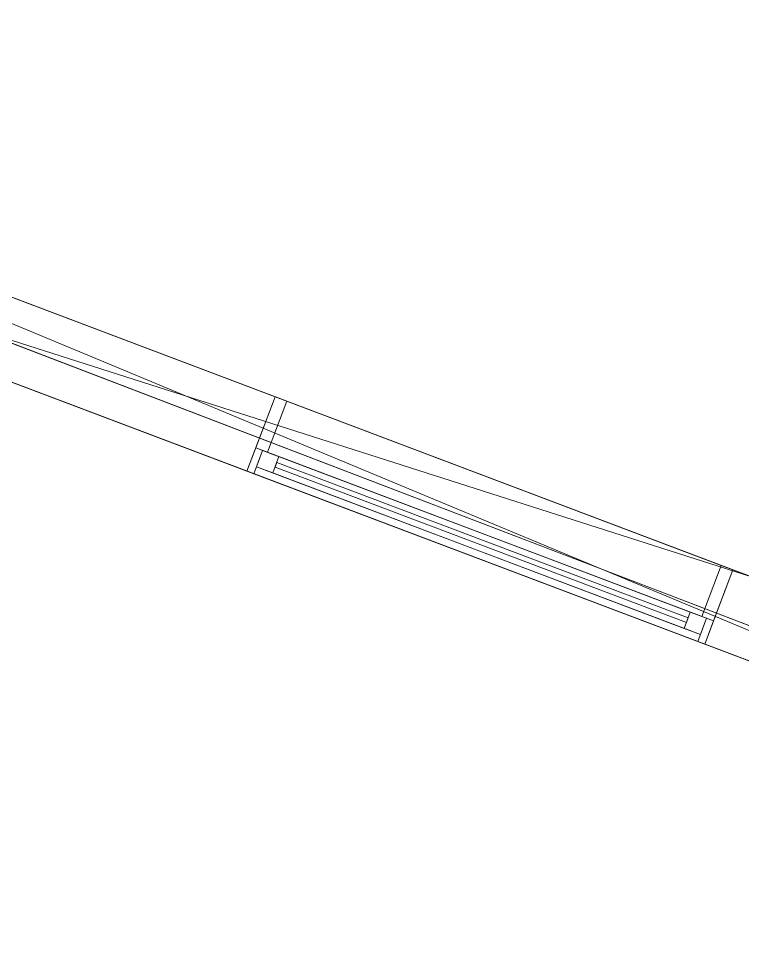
# Model space of a CAD drawing. Header units: metres. Extents: x 0.3 to 20.9, y 6.6 to 33.2.
# Drawn here: x 9.716 to 11.564, y 6.642 to 9.045 of the extents above; entities that cross this region are included whole.
import ezdxf

# ---------------------------------------------------------------- set-up
doc = ezdxf.new("R2010")
doc.units = ezdxf.units.M
for name, color, linetype, lineweight in [('A-CLNG', 13, 'Continuous', 13), ('A-FLOR', 192, 'Continuous', 13), ('A-GLAZ', 151, 'Continuous', 13), ('A-ROOF-OTLN', 132, 'Continuous', 9), ('A-WALL', 113, 'Continuous', 13)]:
    doc.layers.add(name, color=color, linetype=linetype, lineweight=lineweight)

# ---------------------------------------------------------------- blocks, each defined once
blk = doc.blocks.new('Fixed - 1250mm_1250mm-365003-3D View 1')
at = {"layer": 'A-GLAZ', "lineweight": 9}
mesh = blk.add_polyface(dxfattribs=at)
corners = [(-0.6631, 0.1016, 2.1644), (0.5869, 0.1016, 2.1644), (0.5869, 0.1016, 0.9144), (-0.6631, 0.1016, 0.9144), (-0.6313, 0.1016, 2.1327), (-0.6313, 0.1016, 0.9462), (0.5552, 0.1016, 0.9462), (0.5552, 0.1016, 2.1327)]
mesh.append_faces([[corners[k] for k in face] for face in [(1, 7, 4, 0), (0, 4, 5, 3)]], dxfattribs={"vtx0": -1, "vtx2": -1})
mesh.append_faces([[corners[k] for k in face] for face in [(6, 7, 1, 2), (5, 6, 2, 3)]], dxfattribs={"vtx1": -1, "vtx3": -1})
mesh = blk.add_polyface(dxfattribs=at)
corners = [(0.5869, 0.1016, 2.1644), (-0.6631, 0.1016, 2.1644), (-0.6631, -0.0381, 2.1644), (0.5869, -0.0381, 2.1644)]
mesh.append_faces([[corners[k] for k in face] for face in [(0, 1, 2, 3)]])
mesh = blk.add_polyface(dxfattribs=at)
corners = [(-0.6631, 0.1016, 0.9144), (0.5869, 0.1016, 0.9144), (0.5869, -0.0381, 0.9144), (-0.6631, -0.0381, 0.9144)]
mesh.append_faces([[corners[k] for k in face] for face in [(0, 1, 2, 3)]])
mesh = blk.add_polyface(dxfattribs=at)
corners = [(-0.6631, 0.1016, 2.1644), (-0.6631, 0.1016, 0.9144), (-0.6631, -0.0381, 0.9144), (-0.6631, -0.0381, 2.1644)]
mesh.append_faces([[corners[k] for k in face] for face in [(0, 1, 2, 3)]])
mesh = blk.add_polyface(dxfattribs=at)
corners = [(-0.6313, 0.1016, 0.9462), (-0.6313, 0.1016, 2.1327), (-0.6313, -0.0381, 2.1327), (-0.6313, -0.0381, 0.9462)]
mesh.append_faces([[corners[k] for k in face] for face in [(0, 1, 2, 3)]])
mesh = blk.add_polyface(dxfattribs=at)
corners = [(0.5552, 0.1016, 0.9462), (-0.6313, 0.1016, 0.9462), (-0.6313, -0.0381, 0.9462), (0.5552, -0.0381, 0.9462)]
mesh.append_faces([[corners[k] for k in face] for face in [(0, 1, 2, 3)]])
mesh = blk.add_polyface(dxfattribs=at)
corners = [(-0.6313, 0.1016, 2.1327), (0.5552, 0.1016, 2.1327), (0.5552, -0.0381, 2.1327), (-0.6313, -0.0381, 2.1327)]
mesh.append_faces([[corners[k] for k in face] for face in [(0, 1, 2, 3)]])
mesh = blk.add_polyface(dxfattribs=at)
corners = [(0.5552, 0.1016, 2.1327), (0.5552, 0.1016, 0.9462), (0.5552, -0.0381, 0.9462), (0.5552, -0.0381, 2.1327)]
mesh.append_faces([[corners[k] for k in face] for face in [(0, 1, 2, 3)]])
mesh = blk.add_polyface(dxfattribs=at)
corners = [(0.5869, 0.1016, 0.9144), (0.5869, 0.1016, 2.1644), (0.5869, -0.0381, 2.1644), (0.5869, -0.0381, 0.9144)]
mesh.append_faces([[corners[k] for k in face] for face in [(0, 1, 2, 3)]])
mesh = blk.add_polyface(dxfattribs=at)
corners = [(-0.6631, -0.0381, 2.1644), (-0.6631, -0.0381, 0.9144), (0.5869, -0.0381, 0.9144), (0.5869, -0.0381, 2.1644), (-0.6313, -0.0381, 2.1327), (0.5552, -0.0381, 2.1327), (0.5552, -0.0381, 0.9462), (-0.6313, -0.0381, 0.9462)]
mesh.append_faces([[corners[k] for k in face] for face in [(0, 4, 5, 3), (3, 5, 6, 2)]], dxfattribs={"vtx0": -1, "vtx2": -1})
mesh.append_faces([[corners[k] for k in face] for face in [(7, 4, 0, 1), (6, 7, 1, 2)]], dxfattribs={"vtx1": -1, "vtx3": -1})
mesh = blk.add_polyface(dxfattribs=at)
corners = [(0.5869, -0.0381, 2.1644), (0.5869, -0.0381, 0.9144), (-0.6631, -0.0381, 0.9144), (-0.6631, -0.0381, 2.1644), (0.5679, -0.0381, 2.1454), (-0.6441, -0.0381, 2.1454), (-0.6441, -0.0381, 0.9335), (0.5679, -0.0381, 0.9335)]
mesh.append_faces([[corners[k] for k in face] for face in [(0, 4, 5, 3), (3, 5, 6, 2)]], dxfattribs={"vtx0": -1, "vtx2": -1})
mesh.append_faces([[corners[k] for k in face] for face in [(7, 4, 0, 1), (6, 7, 1, 2)]], dxfattribs={"vtx1": -1, "vtx3": -1})
mesh = blk.add_polyface(dxfattribs=at)
corners = [(-0.6631, -0.1016, 2.1644), (0.5869, -0.1016, 2.1644), (0.5869, -0.0381, 2.1644), (-0.6631, -0.0381, 2.1644)]
mesh.append_faces([[corners[k] for k in face] for face in [(0, 1, 2, 3)]])
mesh = blk.add_polyface(dxfattribs=at)
corners = [(-0.6631, -0.1016, 0.9144), (-0.6631, -0.1016, 2.1644), (-0.6631, -0.0381, 2.1644), (-0.6631, -0.0381, 0.9144)]
mesh.append_faces([[corners[k] for k in face] for face in [(0, 1, 2, 3)]])
mesh = blk.add_polyface(dxfattribs=at)
corners = [(0.5869, -0.1016, 0.9144), (-0.6631, -0.1016, 0.9144), (-0.6631, -0.0381, 0.9144), (0.5869, -0.0381, 0.9144)]
mesh.append_faces([[corners[k] for k in face] for face in [(0, 1, 2, 3)]])
mesh = blk.add_polyface(dxfattribs=at)
corners = [(-0.6441, -0.0381, 2.1454), (0.5679, -0.0381, 2.1454), (0.5679, -0.0381, 0.9335), (-0.6441, -0.0381, 0.9335), (-0.5996, -0.0381, 2.1009), (-0.5996, -0.0381, 0.9779), (0.5234, -0.0381, 0.9779), (0.5234, -0.0381, 2.1009)]
mesh.append_faces([[corners[k] for k in face] for face in [(1, 7, 4, 0), (0, 4, 5, 3)]], dxfattribs={"vtx0": -1, "vtx2": -1})
mesh.append_faces([[corners[k] for k in face] for face in [(6, 7, 1, 2), (5, 6, 2, 3)]], dxfattribs={"vtx1": -1, "vtx3": -1})
mesh = blk.add_polyface(dxfattribs=at)
corners = [(0.5679, -0.0381, 2.1454), (-0.6441, -0.0381, 2.1454), (-0.6441, -0.0826, 2.1454), (0.5679, -0.0826, 2.1454)]
mesh.append_faces([[corners[k] for k in face] for face in [(0, 1, 2, 3)]])
mesh = blk.add_polyface(dxfattribs=at)
corners = [(-0.6441, -0.0381, 0.9335), (0.5679, -0.0381, 0.9335), (0.5679, -0.0826, 0.9335), (-0.6441, -0.0826, 0.9335)]
mesh.append_faces([[corners[k] for k in face] for face in [(0, 1, 2, 3)]])
mesh = blk.add_polyface(dxfattribs=at)
corners = [(-0.6441, -0.0381, 2.1454), (-0.6441, -0.0381, 0.9335), (-0.6441, -0.0826, 0.9335), (-0.6441, -0.0826, 2.1454)]
mesh.append_faces([[corners[k] for k in face] for face in [(0, 1, 2, 3)]])
mesh = blk.add_polyface(dxfattribs=at)
corners = [(-0.6441, -0.1016, 0.9335), (0.5679, -0.1016, 0.9335), (0.5679, -0.0381, 0.9335), (-0.6441, -0.0381, 0.9335)]
mesh.append_faces([[corners[k] for k in face] for face in [(0, 1, 2, 3)]])
mesh = blk.add_polyface(dxfattribs=at)
corners = [(-0.6441, -0.1016, 2.1454), (-0.6441, -0.1016, 0.9335), (-0.6441, -0.0381, 0.9335), (-0.6441, -0.0381, 2.1454)]
mesh.append_faces([[corners[k] for k in face] for face in [(0, 1, 2, 3)]])
mesh = blk.add_polyface(dxfattribs=at)
corners = [(0.5679, -0.1016, 2.1454), (-0.6441, -0.1016, 2.1454), (-0.6441, -0.0381, 2.1454), (0.5679, -0.0381, 2.1454)]
mesh.append_faces([[corners[k] for k in face] for face in [(0, 1, 2, 3)]])
mesh = blk.add_polyface(dxfattribs=at)
corners = [(-0.5996, -0.0381, 0.9779), (-0.5996, -0.0381, 2.1009), (-0.5996, -0.0826, 2.1009), (-0.5996, -0.0826, 0.9779)]
mesh.append_faces([[corners[k] for k in face] for face in [(0, 1, 2, 3)]])
mesh = blk.add_polyface(dxfattribs=at)
corners = [(0.5234, -0.0381, 0.9779), (-0.5996, -0.0381, 0.9779), (-0.5996, -0.0826, 0.9779), (0.5234, -0.0826, 0.9779)]
mesh.append_faces([[corners[k] for k in face] for face in [(0, 1, 2, 3)]])
mesh = blk.add_polyface(dxfattribs=at)
corners = [(-0.5996, -0.0381, 2.1009), (0.5234, -0.0381, 2.1009), (0.5234, -0.0826, 2.1009), (-0.5996, -0.0826, 2.1009)]
mesh.append_faces([[corners[k] for k in face] for face in [(0, 1, 2, 3)]])
mesh = blk.add_polyface(dxfattribs=at)
corners = [(0.5234, -0.0381, 2.1009), (0.5234, -0.0381, 0.9779), (0.5234, -0.0826, 0.9779), (0.5234, -0.0826, 2.1009)]
mesh.append_faces([[corners[k] for k in face] for face in [(0, 1, 2, 3)]])
mesh = blk.add_polyface(dxfattribs=at)
corners = [(0.5679, -0.0381, 0.9335), (0.5679, -0.0381, 2.1454), (0.5679, -0.0826, 2.1454), (0.5679, -0.0826, 0.9335)]
mesh.append_faces([[corners[k] for k in face] for face in [(0, 1, 2, 3)]])
mesh = blk.add_polyface(dxfattribs=at)
corners = [(0.5679, -0.1016, 0.9335), (0.5679, -0.1016, 2.1454), (0.5679, -0.0381, 2.1454), (0.5679, -0.0381, 0.9335)]
mesh.append_faces([[corners[k] for k in face] for face in [(0, 1, 2, 3)]])
mesh = blk.add_polyface(dxfattribs=at)
corners = [(0.5869, -0.1016, 2.1644), (0.5869, -0.1016, 0.9144), (0.5869, -0.0381, 0.9144), (0.5869, -0.0381, 2.1644)]
mesh.append_faces([[corners[k] for k in face] for face in [(0, 1, 2, 3)]])
at = {"layer": 'A-GLAZ', "lineweight": 9, "transparency": 33554496}
mesh = blk.add_polyface(dxfattribs=at)
corners = [(0.5234, -0.054, 0.9779), (-0.5996, -0.054, 0.9779), (-0.5996, -0.054, 2.1009), (0.5234, -0.054, 2.1009)]
mesh.append_faces([[corners[k] for k in face] for face in [(0, 1, 2, 3)]])
mesh = blk.add_polyface(dxfattribs=at)
corners = [(-0.5996, -0.0667, 2.1009), (0.5234, -0.0667, 2.1009), (0.5234, -0.054, 2.1009), (-0.5996, -0.054, 2.1009)]
mesh.append_faces([[corners[k] for k in face] for face in [(0, 1, 2, 3)]])
mesh = blk.add_polyface(dxfattribs=at)
corners = [(-0.5996, -0.0667, 0.9779), (-0.5996, -0.0667, 2.1009), (-0.5996, -0.054, 2.1009), (-0.5996, -0.054, 0.9779)]
mesh.append_faces([[corners[k] for k in face] for face in [(0, 1, 2, 3)]])
mesh = blk.add_polyface(dxfattribs=at)
corners = [(0.5234, -0.0667, 0.9779), (-0.5996, -0.0667, 0.9779), (-0.5996, -0.054, 0.9779), (0.5234, -0.054, 0.9779)]
mesh.append_faces([[corners[k] for k in face] for face in [(0, 1, 2, 3)]])
mesh = blk.add_polyface(dxfattribs=at)
corners = [(-0.5996, -0.0667, 2.1009), (-0.5996, -0.0667, 0.9779), (0.5234, -0.0667, 0.9779), (0.5234, -0.0667, 2.1009)]
mesh.append_faces([[corners[k] for k in face] for face in [(0, 1, 2, 3)]])
mesh = blk.add_polyface(dxfattribs=at)
corners = [(0.5234, -0.0667, 2.1009), (0.5234, -0.0667, 0.9779), (0.5234, -0.054, 0.9779), (0.5234, -0.054, 2.1009)]
mesh.append_faces([[corners[k] for k in face] for face in [(0, 1, 2, 3)]])
at = {"layer": 'A-GLAZ', "lineweight": 9}
mesh = blk.add_polyface(dxfattribs=at)
corners = [(-0.6441, -0.0826, 2.1454), (-0.6441, -0.0826, 0.9335), (0.5679, -0.0826, 0.9335), (0.5679, -0.0826, 2.1454), (-0.5996, -0.0826, 2.1009), (0.5234, -0.0826, 2.1009), (0.5234, -0.0826, 0.9779), (-0.5996, -0.0826, 0.9779)]
mesh.append_faces([[corners[k] for k in face] for face in [(0, 4, 5, 3), (3, 5, 6, 2)]], dxfattribs={"vtx0": -1, "vtx2": -1})
mesh.append_faces([[corners[k] for k in face] for face in [(7, 4, 0, 1), (6, 7, 1, 2)]], dxfattribs={"vtx1": -1, "vtx3": -1})
mesh = blk.add_polyface(dxfattribs=at)
corners = [(0.5869, -0.1016, 2.1644), (-0.6631, -0.1016, 2.1644), (-0.6631, -0.1016, 0.9144), (0.5869, -0.1016, 0.9144), (0.5679, -0.1016, 2.1454), (0.5679, -0.1016, 0.9335), (-0.6441, -0.1016, 0.9335), (-0.6441, -0.1016, 2.1454)]
mesh.append_faces([[corners[k] for k in face] for face in [(1, 7, 4, 0), (0, 4, 5, 3)]], dxfattribs={"vtx0": -1, "vtx2": -1})
mesh.append_faces([[corners[k] for k in face] for face in [(6, 7, 1, 2), (5, 6, 2, 3)]], dxfattribs={"vtx1": -1, "vtx3": -1})

msp = doc.modelspace()

# ---------------------------------------------------------------- block references
at = {"layer": 'A-GLAZ', "lineweight": 18, "rotation": 339.2898231753717}
msp.add_blockref('Fixed - 1250mm_1250mm-365003-3D View 1', (10.9551, 7.75, -1.1491), dxfattribs=at)

# ---------------------------------------------------------------- meshes
at = {"layer": 'A-CLNG', "lineweight": 18}
mesh = msp.add_polyface(dxfattribs=at)
corners = [(8.6916, 11.3318, 1.5224), (12.5914, 9.8371, 1.5224), (11.7061, 7.5747, 1.5224), (13.671, 6.8319, 1.5224), (14.8761, 9.9338, 1.5224), (14.7549, 9.9809, 1.5224), (15.3601, 11.5387, 1.5224), (9.5215, 13.7928, 1.5224), (8.9669, 12.3259, 1.5224), (9.0549, 12.2926, 1.5224)]
mesh.append_faces([[corners[k] for k in face] for face in [(3, 5, 1, 2)]], dxfattribs={"vtx0": -1, "vtx1": -1})
mesh.append_faces([[corners[k] for k in face] for face in [(1, 7, 9)]], dxfattribs={"vtx0": -1, "vtx1": -1, "vtx2": -1})
mesh.append_faces([[corners[k] for k in face] for face in [(1, 5, 6, 7)]], dxfattribs={"vtx0": -1, "vtx3": -1})
mesh.append_faces([[corners[k] for k in face] for face in [(4, 5, 3)]], dxfattribs={"vtx1": -1})
mesh.append_faces([[corners[k] for k in face] for face in [(9, 0, 1), (7, 8, 9)]], dxfattribs={"vtx2": -1})
mesh = msp.add_polyface(dxfattribs=at)
corners = [(8.6916, 11.3318, 1.4653), (9.0549, 12.2926, 1.4653), (8.9669, 12.3259, 1.4653), (9.5215, 13.7928, 1.4653), (15.3601, 11.5387, 1.4653), (14.7549, 9.9809, 1.4653), (14.8761, 9.9338, 1.4653), (13.671, 6.8319, 1.4653), (11.7061, 7.5747, 1.4653), (12.5914, 9.8371, 1.4653)]
mesh.append_faces([[corners[k] for k in face] for face in [(9, 5, 7, 8)]], dxfattribs={"vtx0": -1, "vtx1": -1})
mesh.append_faces([[corners[k] for k in face] for face in [(3, 9, 1)]], dxfattribs={"vtx0": -1, "vtx1": -1, "vtx2": -1})
mesh.append_faces([[corners[k] for k in face] for face in [(0, 1, 9)]], dxfattribs={"vtx1": -1})
mesh.append_faces([[corners[k] for k in face] for face in [(4, 5, 9, 3)]], dxfattribs={"vtx1": -1, "vtx2": -1})
mesh.append_faces([[corners[k] for k in face] for face in [(5, 6, 7), (1, 2, 3)]], dxfattribs={"vtx2": -1})
mesh = msp.add_polyface(dxfattribs=at)
corners = [(8.3482, 10.4236, 1.5224), (8.6711, 10.2998, 1.5224), (8.1493, 8.9195, 1.5224), (11.5873, 7.6197, 1.5224), (12.4265, 9.7643, 1.5224), (8.6467, 11.213, 1.5224)]
mesh.append_faces([[corners[k] for k in face] for face in [(3, 4, 1, 2)]], dxfattribs={"vtx1": -1})
mesh.append_faces([[corners[k] for k in face] for face in [(5, 0, 1, 4)]], dxfattribs={"vtx2": -1})
mesh = msp.add_polyface(dxfattribs=at)
corners = [(8.3482, 10.4236, 1.4653), (8.6467, 11.213, 1.4653), (12.4265, 9.7643, 1.4653), (11.5873, 7.6197, 1.4653), (8.1493, 8.9195, 1.4653), (8.6711, 10.2998, 1.4653)]
mesh.append_faces([[corners[k] for k in face] for face in [(5, 2, 3, 4)]], dxfattribs={"vtx0": -1})
mesh.append_faces([[corners[k] for k in face] for face in [(5, 0, 1, 2)]], dxfattribs={"vtx3": -1})
mesh = msp.add_polyface(dxfattribs=at)
corners = [(8.1493, 8.9195, 1.5224), (8.1493, 8.9195, 1.4653), (11.5873, 7.6197, 1.4653), (11.5873, 7.6197, 1.5224)]
mesh.append_faces([[corners[k] for k in face] for face in [(0, 1, 2, 3)]])
at = {"layer": 'A-FLOR', "lineweight": 18}
mesh = msp.add_polyface(dxfattribs=at)
corners = [(15.6128, 30.241, -1.2347), (14.5709, 27.5213, -1.2347), (20.8379, 25.1519, -1.2347), (13.7516, 6.6634, -1.2347), (0.4913, 11.7433, -1.2347), (8.5537, 32.9813, -1.2347)]
mesh.append_faces([[corners[k] for k in face] for face in [(3, 4, 1, 2)]], dxfattribs={"vtx1": -1})
mesh.append_faces([[corners[k] for k in face] for face in [(5, 0, 1, 4)]], dxfattribs={"vtx2": -1})
mesh = msp.add_polyface(dxfattribs=at)
corners = [(15.6128, 30.241, -1.1347), (8.5537, 32.9813, -1.1347), (0.4913, 11.7433, -1.1347), (13.7516, 6.6634, -1.1347), (20.8379, 25.1519, -1.1347), (14.5709, 27.5213, -1.1347)]
mesh.append_faces([[corners[k] for k in face] for face in [(5, 2, 3, 4)]], dxfattribs={"vtx0": -1})
mesh.append_faces([[corners[k] for k in face] for face in [(1, 2, 5, 0)]], dxfattribs={"vtx1": -1})
mesh = msp.add_polyface(dxfattribs=at)
corners = [(13.7516, 6.6634, -1.2347), (13.7516, 6.6634, -1.1347), (0.4913, 11.7433, -1.1347), (0.4913, 11.7433, -1.2347)]
mesh.append_faces([[corners[k] for k in face] for face in [(0, 1, 2, 3)]])
at = {"layer": 'A-ROOF-OTLN'}
mesh = msp.add_polyface(dxfattribs=at)
corners = [(20.8063, 25.1636, 2.2196), (14.316, 27.6174, 2.2196), (14.2223, 27.6528, 2.2196), (7.3129, 9.3773, 2.2196), (7.3054, 9.3576, 2.2196), (7.2315, 9.1621, 2.2196), (7.9078, 8.9029, 2.2196), (13.6244, 6.7118, 2.2196), (13.7231, 6.6739, 2.2196), (14.9595, 9.9014, 2.2196), (14.8761, 9.9338, 2.2196), (14.7549, 9.9809, 2.2196), (20.633, 25.1116, 2.2196), (20.7667, 25.0603, 2.2196)]
mesh.append_faces([[corners[k] for k in face] for face in [(7, 10, 11, 6), (11, 2, 3)]], dxfattribs={"vtx0": -1, "vtx2": -1})
mesh.append_faces([[corners[k] for k in face] for face in [(3, 4, 6, 11)]], dxfattribs={"vtx1": -1, "vtx2": -1, "vtx3": -1})
mesh.append_faces([[corners[k] for k in face] for face in [(1, 2, 11, 12)]], dxfattribs={"vtx1": -1, "vtx3": -1})
mesh.append_faces([[corners[k] for k in face] for face in [(4, 5, 6)]], dxfattribs={"vtx2": -1})
mesh.append_faces([[corners[k] for k in face] for face in [(12, 13, 0, 1), (7, 8, 9, 10)]], dxfattribs={"vtx3": -1})
mesh = msp.add_polyface(dxfattribs=at)
corners = [(14.2223, 27.6528, 2.0696), (14.4054, 27.5836, 2.0696), (14.6419, 27.4942, 2.0696), (20.8063, 25.1636, 2.0696), (20.7667, 25.0603, 2.0696), (20.633, 25.1116, 2.0696), (14.7549, 9.9809, 2.0696), (14.8761, 9.9338, 2.0696), (14.9595, 9.9014, 2.0696), (13.7231, 6.6739, 2.0696), (13.6244, 6.7118, 2.0696), (7.9078, 8.9029, 2.0696), (7.2315, 9.1621, 2.0696), (7.3054, 9.3576, 2.0696), (7.3082, 9.365, 2.0696), (7.3437, 9.4589, 2.0696)]
mesh.append_faces([[corners[k] for k in face] for face in [(15, 6, 11, 14)]], dxfattribs={"vtx0": -1, "vtx1": -1, "vtx2": -1})
mesh.append_faces([[corners[k] for k in face] for face in [(6, 1, 2, 5), (6, 10, 11)]], dxfattribs={"vtx0": -1, "vtx2": -1})
mesh.append_faces([[corners[k] for k in face] for face in [(6, 15, 0, 1)]], dxfattribs={"vtx0": -1, "vtx3": -1})
mesh.append_faces([[corners[k] for k in face] for face in [(7, 8, 10, 6)]], dxfattribs={"vtx1": -1, "vtx2": -1})
mesh.append_faces([[corners[k] for k in face] for face in [(3, 4, 5, 2), (8, 9, 10)]], dxfattribs={"vtx2": -1})
mesh.append_faces([[corners[k] for k in face] for face in [(11, 12, 13, 14)]], dxfattribs={"vtx3": -1})
mesh = msp.add_polyface(dxfattribs=at)
corners = [(13.7231, 6.6739, 2.2196), (13.6244, 6.7118, 2.2196), (7.9078, 8.9029, 2.2196), (7.2315, 9.1621, 2.2196), (7.2315, 9.1621, 2.0696), (7.9078, 8.9029, 2.0696), (13.6244, 6.7118, 2.0696), (13.7231, 6.6739, 2.0696)]
mesh.append_faces([[corners[k] for k in face] for face in [(5, 2, 3, 4)]], dxfattribs={"vtx0": -1})
mesh.append_faces([[corners[k] for k in face] for face in [(6, 1, 2, 5)]], dxfattribs={"vtx0": -1, "vtx2": -1})
mesh.append_faces([[corners[k] for k in face] for face in [(0, 1, 6, 7)]], dxfattribs={"vtx1": -1})
at = {"layer": 'A-WALL', "lineweight": 18}
mesh = msp.add_polyface(dxfattribs=at)
corners = [(7.9435, 8.9973, -1.1347), (11.5873, 7.6197, -1.1347), (11.7061, 7.5747, -1.1347), (13.671, 6.8319, -1.1347), (13.5974, 6.6424, -1.1347), (7.8716, 8.8072, -1.1347), (7.8739, 8.8133, -1.1347)]
mesh.append_faces([[corners[k] for k in face] for face in [(1, 5, 6, 0)]], dxfattribs={"vtx0": -1})
mesh.append_faces([[corners[k] for k in face] for face in [(4, 5, 1, 2)]], dxfattribs={"vtx1": -1, "vtx3": -1})
mesh.append_faces([[corners[k] for k in face] for face in [(2, 3, 4)]], dxfattribs={"vtx2": -1})
mesh = msp.add_polyface(dxfattribs=at)
corners = [(13.671, 6.8319, 3.8698), (7.9435, 8.9973, 3.8698), (7.8739, 8.8133, 3.8698), (7.8716, 8.8072, 3.8698), (13.5974, 6.6424, 3.8698)]
mesh.append_faces([[corners[k] for k in face] for face in [(0, 1, 4)]], dxfattribs={"vtx1": -1})
mesh.append_faces([[corners[k] for k in face] for face in [(2, 3, 4, 1)]], dxfattribs={"vtx2": -1})
mesh = msp.add_polyface(dxfattribs=at)
corners = [(7.9078, 8.9029, 2.2196), (7.9435, 8.9973, 2.2196), (13.671, 6.8319, 2.2196), (13.6244, 6.7118, 2.2196)]
mesh.append_faces([[corners[k] for k in face] for face in [(0, 1, 2, 3)]])
mesh = msp.add_polyface(dxfattribs=at)
corners = [(13.6244, 6.7118, 2.0696), (13.671, 6.8319, 2.0696), (7.9435, 8.9973, 2.0696), (7.9078, 8.9029, 2.0696)]
mesh.append_faces([[corners[k] for k in face] for face in [(0, 1, 2, 3)]])
mesh = msp.add_polyface(dxfattribs=at)
corners = [(7.9435, 8.9973, 3.8698), (13.671, 6.8319, 3.8698), (13.671, 6.8319, 2.2196), (7.9435, 8.9973, 2.2196), (13.671, 6.8319, -1.1347), (11.7061, 7.5747, -1.1347), (11.5873, 7.6197, -1.1347), (7.9435, 8.9973, -1.1347), (7.9435, 8.9973, 2.0696), (13.671, 6.8319, 2.0696), (11.54, 7.6375, -0.2347), (11.54, 7.6375, 1.0153), (10.3708, 8.0796, 1.0153), (10.3708, 8.0796, -0.2347), (12.1854, 7.3935, 1.0153), (12.1854, 7.3935, -0.2347), (13.3547, 6.9515, -0.2347), (13.3547, 6.9515, 1.0153)]
mesh.append_faces([[corners[k] for k in face] for face in [(0, 1, 2, 3)]])
mesh.append_faces([[corners[k] for k in face] for face in [(16, 4, 15), (10, 6, 13), (12, 9, 11)]], dxfattribs={"vtx0": -1, "vtx1": -1})
mesh.append_faces([[corners[k] for k in face] for face in [(9, 14, 11), (15, 5, 10)]], dxfattribs={"vtx0": -1, "vtx1": -1, "vtx2": -1})
mesh.append_faces([[corners[k] for k in face] for face in [(15, 4, 5), (4, 16, 17, 9), (9, 17, 14), (13, 6, 7), (12, 8, 9), (10, 5, 6)]], dxfattribs={"vtx0": -1, "vtx2": -1})
mesh.append_faces([[corners[k] for k in face] for face in [(14, 15, 10, 11), (12, 13, 7, 8)]], dxfattribs={"vtx1": -1, "vtx3": -1})
mesh = msp.add_polyface(dxfattribs=at)
corners = [(13.6244, 6.7118, 2.2196), (13.6244, 6.7118, 2.0696), (7.9078, 8.9029, 2.0696), (7.9078, 8.9029, 2.2196)]
mesh.append_faces([[corners[k] for k in face] for face in [(0, 1, 2, 3)]])
mesh = msp.add_polyface(dxfattribs=at)
corners = [(7.8716, 8.8072, -1.1347), (13.5974, 6.6424, -1.1347), (13.5974, 6.6424, 3.8698), (7.8716, 8.8072, 3.8698), (11.4682, 7.4474, 1.0153), (11.4682, 7.4474, -0.2347), (10.2989, 7.8895, -0.2347), (10.2989, 7.8895, 1.0153), (12.1136, 7.2034, -0.2347), (12.1136, 7.2034, 1.0153), (13.2828, 6.7614, 1.0153), (13.2828, 6.7614, -0.2347)]
mesh.append_faces([[corners[k] for k in face] for face in [(6, 1, 5), (1, 6, 0), (8, 1, 11)]], dxfattribs={"vtx0": -1, "vtx1": -1})
mesh.append_faces([[corners[k] for k in face] for face in [(1, 8, 5), (9, 2, 4)]], dxfattribs={"vtx0": -1, "vtx1": -1, "vtx2": -1})
mesh.append_faces([[corners[k] for k in face] for face in [(0, 6, 7, 3), (2, 7, 4), (9, 4, 5, 8)]], dxfattribs={"vtx0": -1, "vtx2": -1})
mesh.append_faces([[corners[k] for k in face] for face in [(2, 3, 7), (9, 10, 2)]], dxfattribs={"vtx1": -1, "vtx2": -1})
mesh.append_faces([[corners[k] for k in face] for face in [(10, 11, 1, 2)]], dxfattribs={"vtx1": -1, "vtx3": -1})
mesh = msp.add_polyface(dxfattribs=at)
corners = [(11.4682, 7.4474, -0.2347), (11.54, 7.6375, -0.2347), (10.3708, 8.0796, -0.2347), (10.2989, 7.8895, -0.2347)]
mesh.append_faces([[corners[k] for k in face] for face in [(0, 1, 2, 3)]])
mesh = msp.add_polyface(dxfattribs=at)
corners = [(10.2989, 7.8895, -0.2347), (10.3708, 8.0796, -0.2347), (10.3708, 8.0796, 1.0153), (10.2989, 7.8895, 1.0153)]
mesh.append_faces([[corners[k] for k in face] for face in [(0, 1, 2, 3)]])
mesh = msp.add_polyface(dxfattribs=at)
corners = [(10.2989, 7.8895, 1.0153), (10.3708, 8.0796, 1.0153), (11.54, 7.6375, 1.0153), (11.4682, 7.4474, 1.0153)]
mesh.append_faces([[corners[k] for k in face] for face in [(0, 1, 2, 3)]])
mesh = msp.add_polyface(dxfattribs=at)
corners = [(11.4682, 7.4474, 1.0153), (11.54, 7.6375, 1.0153), (11.54, 7.6375, -0.2347), (11.4682, 7.4474, -0.2347)]
mesh.append_faces([[corners[k] for k in face] for face in [(0, 1, 2, 3)]])

doc.saveas('drawing.dxf')
